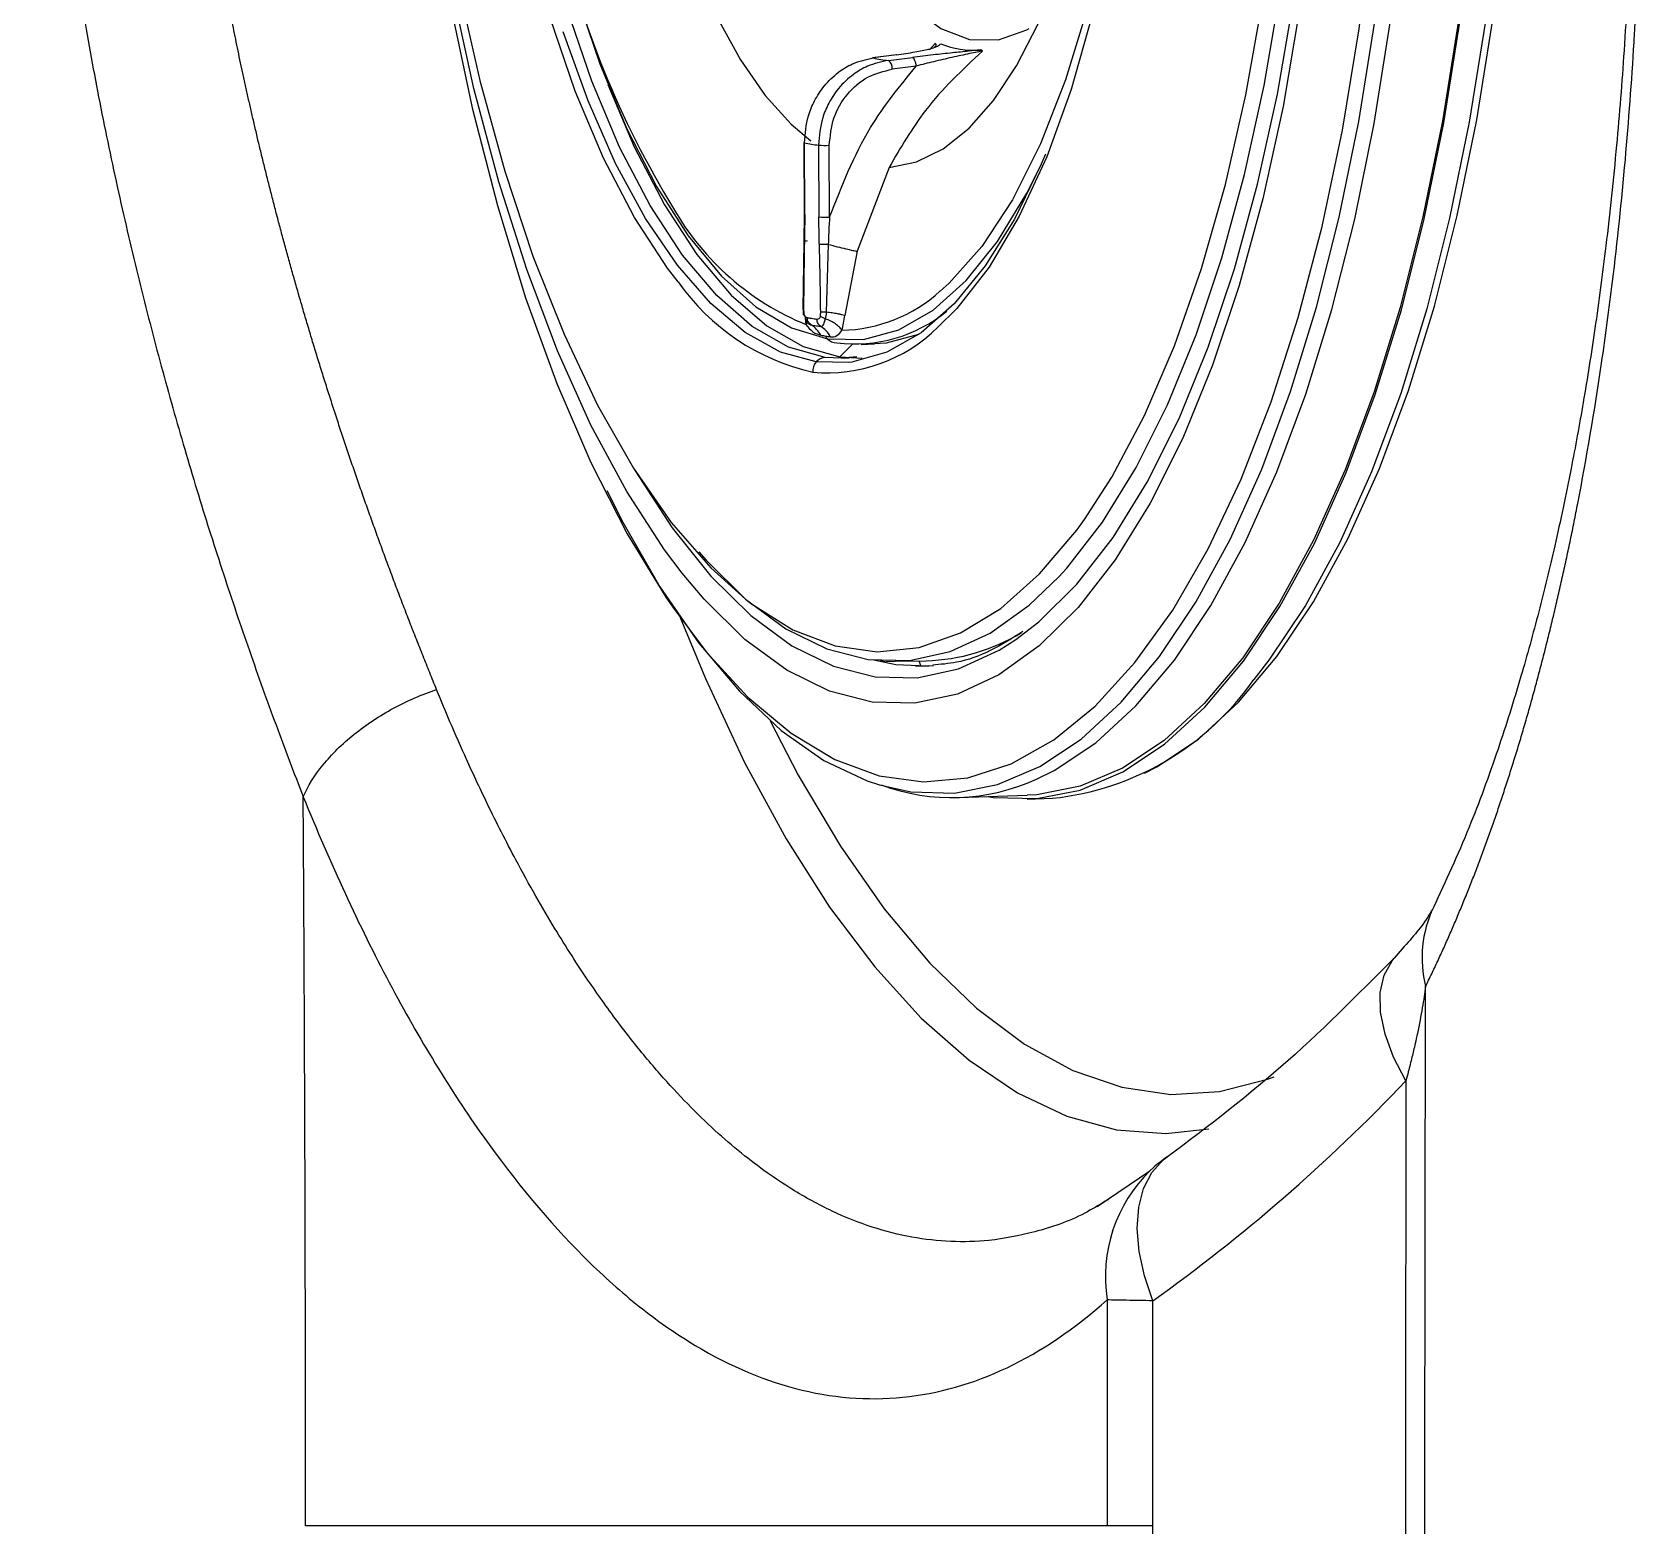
# Model space of a CAD drawing. Extents: x 525 to 613, y 487 to 635.
# Drawn here: x 598.548 to 600.842, y 547.121 to 549.249 of the extents above; entities that cross this region are included whole.
import ezdxf

# ---------------------------------------------------------------- set-up
doc = ezdxf.new("R2010")
doc.units = 0
doc.header["$MEASUREMENT"] = 0
doc.layers.add('1', color=4, linetype='Continuous')
doc.layers.add('STD TEST', color=3, linetype='Continuous')

# ---------------------------------------------------------------- blocks, each defined once
blk = doc.blocks.new('2023 VANGUARD')
at = {"layer": '1', "color": 3, "linetype": 'Continuous', "lineweight": 25}
for p, q in [((30.8668, -43.4667), (30.8749, -43.4578)), ((30.82, -43.4738), (30.7856, -43.4783)), ((30.7856, -43.4783), (30.7863, -43.4784)), ((30.8197, -43.4739), (30.7863, -43.4784)), ((30.8082, -43.4819), (30.8423, -43.4776)), ((30.8478, -43.4901), (30.8137, -43.4944)), ((30.6875, -43.599), (30.6879, -43.7013)), ((30.6888, -43.7016), (30.6885, -43.5993)), ((30.7087, -43.6026), (30.709, -43.7049)), ((30.7243, -43.7053), (30.7239, -43.603)), ((30.8093, -43.6343), (30.7634, -43.7538)), ((30.688, -43.7012), (30.6875, -43.7402)), ((30.6875, -43.7402), (30.6863, -43.836)), ((30.7224, -43.7441), (30.7195, -43.8406)), ((30.7634, -43.7538), (30.7458, -43.8453)), ((30.6896, -43.8493), (30.6906, -43.8582)), ((30.6906, -43.8582), (30.6926, -43.8552)), ((30.6925, -43.8557), (30.6926, -43.8552)), ((30.7523, -43.9068), (30.7182, -43.9052)), ((30.7564, -43.8865), (30.7388, -43.9045)), ((30.7388, -43.9045), (30.7706, -43.9062)), ((30.7633, -43.9044), (30.7521, -43.9054)), ((30.7694, -43.8865), (30.7884, -43.8859)), ((30.7519, -43.9122), (30.7052, -43.9116)), ((30.7968, -44.337), (30.8047, -44.3388)), ((30.8429, -44.3375), (30.8047, -44.3388)), ((30.8179, -44.3379), (30.8619, -44.3373)), ((30.8542, -44.3444), (30.8519, -44.3372)), ((30.8467, -44.3447), (30.8542, -44.3444)), ((30.8467, -44.3447), (30.8658, -44.345)), ((30.8725, -44.3446), (30.8624, -44.3452)), ((30.9085, -44.5323), (31.0058, -44.529)), ((31.006, -44.5345), (31.0422, -44.5332)), ((31.1805, -45.0644), (31.1058, -45.1155)), ((31.1812, -45.0636), (31.1856, -45.0596)), ((31.1212, -45.1051), (31.1172, -45.1074))]:
    blk.add_line(p, q, dxfattribs=at)
at = {"layer": '1', "color": 3, "linetype": 'Continuous', "lineweight": 25, "flags": 128}
for points in [[(30.7052, -43.9116), (30.6544, -43.8975), (30.6041, -43.8696), (30.5549, -43.8282), (30.5073, -43.7738), (30.462, -43.7071), (30.4194, -43.6287), (30.3801, -43.5397), (30.3445, -43.4411)], [(30.5142, -44.2124), (30.4891, -44.1791), (30.4352, -44.0961), (30.3842, -44.0014), (30.3365, -43.8957), (30.2926, -43.7799), (30.2527, -43.6551), (30.2173, -43.5222), (30.1867, -43.3825), (30.161, -43.2371), (30.1406, -43.0873), (30.1255, -42.9342), (30.116, -42.7794), (30.1122, -42.624)], [(30.1193, -42.6288), (30.1233, -42.7818), (30.1329, -42.9342), (30.1481, -43.0846), (30.1687, -43.2317), (30.1947, -43.3741), (30.2256, -43.5106), (30.2614, -43.6398), (30.3015, -43.7608), (30.3458, -43.8722), (30.3937, -43.9733), (30.4448, -44.0629), (30.4987, -44.1403), (30.5549, -44.2049), (30.6045, -44.2495)], [(30.5083, -43.7973), (30.4933, -43.7778), (30.4462, -43.7058), (30.4022, -43.6214), (30.3618, -43.5256), (30.3256, -43.4198), (30.294, -43.3051), (30.2674, -43.183), (30.2462, -43.0551), (30.2305, -42.9229), (30.2207, -42.7882), (30.2168, -42.6527)], [(30.7182, -43.9052), (30.6658, -43.8904), (30.614, -43.8609), (30.5634, -43.817), (30.5147, -43.7594), (30.4684, -43.6886), (30.4251, -43.6056), (30.3855, -43.5115), (30.3499, -43.4074), (30.3188, -43.2946), (30.2927, -43.1746), (30.2718, -43.0488), (30.2564, -42.9189), (30.2467, -42.7865), (30.2429, -42.6532)], [(30.1101, -42.7005), (30.1127, -42.7775), (30.1223, -42.9381), (30.1375, -43.0968), (30.1581, -43.2525), (30.184, -43.4039), (30.215, -43.5497), (30.2508, -43.6888), (30.2911, -43.82), (30.3357, -43.9424), (30.3841, -44.0549), (30.436, -44.1565), (30.4909, -44.2466), (30.5007, -44.2611)], [(31.167, -42.7853), (31.1649, -42.92), (31.1569, -43.0522), (31.1431, -43.1802), (31.1235, -43.3024), (31.0986, -43.4173), (31.0685, -43.5234), (31.0337, -43.6194), (30.9946, -43.704), (30.9517, -43.7763), (30.9055, -43.8353), (30.8786, -43.8621)], [(31.0511, -44.2177), (31.0622, -44.2054), (31.1131, -44.1398), (31.1611, -44.0621), (31.2057, -43.9728), (31.2466, -43.8729), (31.2834, -43.7631), (31.3158, -43.6444), (31.3435, -43.5177), (31.3664, -43.3842), (31.3841, -43.245), (31.3966, -43.1013), (31.4037, -42.9544), (31.4054, -42.8053)], [(31.0875, -44.136), (31.1265, -44.0755), (31.1731, -43.9877), (31.2159, -43.8884), (31.2545, -43.7784), (31.2885, -43.6589), (31.3176, -43.5308), (31.3417, -43.3954), (31.3603, -43.2538), (31.3735, -43.1073), (31.381, -42.9573), (31.3828, -42.8051)], [(30.5007, -44.2611), (30.5484, -44.3244), (30.608, -44.3891), (30.6694, -44.4405), (30.7318, -44.4779), (30.795, -44.5011), (30.8583, -44.5099), (30.9212, -44.5043), (30.9833, -44.4843), (31.0441, -44.45), (31.1029, -44.4018), (31.1595, -44.3399), (31.2133, -44.265), (31.2638, -44.1776), (31.3108, -44.0785), (31.3537, -43.9683), (31.3923, -43.8481), (31.4262, -43.7187), (31.4553, -43.5813), (31.4791, -43.4369), (31.4976, -43.2866), (31.5106, -43.1318), (31.518, -42.9736), (31.5198, -42.8133)], [(31.4347, -42.8085), (31.4329, -42.9631), (31.4256, -43.1157), (31.4126, -43.2648), (31.3942, -43.4092), (31.3705, -43.5477), (31.3418, -43.6791), (31.3081, -43.8024), (31.2699, -43.9163), (31.2275, -44.02), (31.1812, -44.1126), (31.1314, -44.1933), (31.0786, -44.2613), (31.0231, -44.3162), (30.9656, -44.3574), (30.9064, -44.3847), (30.846, -44.3977), (30.785, -44.3963), (30.724, -44.3806), (30.6633, -44.3508), (30.6036, -44.3069), (30.5454, -44.2495), (30.5142, -44.2124)], [(30.7952, -44.5141), (30.8401, -44.5239), (30.9022, -44.5257), (30.9636, -44.5137), (31.024, -44.488), (31.083, -44.4488), (31.14, -44.3964), (31.1946, -44.3312), (31.2464, -44.2537), (31.295, -44.1645), (31.3401, -44.0642), (31.3813, -43.9537), (31.4182, -43.8337), (31.4507, -43.7053), (31.4784, -43.5692), (31.5012, -43.4267), (31.5188, -43.2788), (31.5312, -43.1265), (31.5382, -42.9711), (31.5398, -42.8138)], [(30.9505, -44.5308), (30.9573, -44.5319), (31.0197, -44.5337), (31.0816, -44.5216), (31.1424, -44.4957), (31.2017, -44.4562), (31.2591, -44.4035), (31.3141, -44.3379), (31.3662, -44.2599), (31.4152, -44.17), (31.4605, -44.0691), (31.502, -43.9579), (31.5392, -43.8371), (31.5718, -43.7078), (31.5997, -43.5709), (31.6227, -43.4274), (31.6404, -43.2785), (31.6529, -43.1253), (31.66, -42.9689), (31.6616, -42.8105)], [(30.9899, -44.3072), (31.0224, -44.282), (31.0767, -44.2283), (31.1284, -44.1617), (31.1771, -44.0827), (31.2225, -43.9921), (31.264, -43.8906), (31.3014, -43.7791), (31.3343, -43.6585), (31.3625, -43.5299), (31.3857, -43.3943), (31.4037, -43.2529), (31.4163, -43.107), (31.4235, -42.9577), (31.4252, -42.8064)], [(31.6594, -42.8102), (31.6578, -42.9681), (31.6508, -43.124), (31.6383, -43.2768), (31.6206, -43.4253), (31.5978, -43.5683), (31.57, -43.7048), (31.5374, -43.8338), (31.5003, -43.9541), (31.459, -44.0651), (31.4138, -44.1657), (31.3649, -44.2552), (31.313, -44.333), (31.2581, -44.3984), (31.201, -44.451), (31.1418, -44.4903), (31.0812, -44.5161), (31.0195, -44.5282), (31.0058, -44.529)], [(31.0192, -44.5061), (31.0445, -44.4936), (31.1037, -44.4543), (31.1609, -44.4017), (31.2157, -44.3363), (31.2677, -44.2585), (31.3165, -44.1689), (31.3617, -44.0683), (31.403, -43.9574), (31.4401, -43.837), (31.4727, -43.7081), (31.5005, -43.5716), (31.5233, -43.4286), (31.541, -43.2801), (31.5535, -43.1273), (31.5605, -42.9714), (31.5621, -42.8135)], [(31.1733, -44.4973), (31.1908, -44.4884), (31.2499, -44.4491), (31.3071, -44.3965), (31.3619, -44.3311), (31.4139, -44.2533), (31.4627, -44.1638), (31.5079, -44.0632), (31.5492, -43.9523), (31.5863, -43.8319), (31.6189, -43.703), (31.6467, -43.5665), (31.6695, -43.4235), (31.6872, -43.2751), (31.6997, -43.1223), (31.7067, -42.9664), (31.7083, -42.8086)], [(31.6978, -42.8093), (31.6962, -42.9677), (31.6891, -43.1241), (31.6766, -43.2773), (31.6589, -43.4262), (31.636, -43.5697), (31.608, -43.7066), (31.5754, -43.8359), (31.5382, -43.9567), (31.4967, -44.0679), (31.4514, -44.1688), (31.4024, -44.2586), (31.3503, -44.3366), (31.329, -44.364)], [(30.4808, -43.194), (30.5054, -43.2766), (30.5332, -43.3526), (30.5639, -43.4209), (30.5971, -43.4809), (30.6324, -43.5318), (30.6694, -43.5729), (30.6974, -43.5967)], [(30.7435, -43.2583), (30.7674, -43.3059), (30.8036, -43.3628), (30.8423, -43.4067), (30.8827, -43.4366), (30.9239, -43.4521), (30.9651, -43.4526), (31.0056, -43.4384), (31.0089, -43.4365)], [(30.3307, -43.2667), (30.3323, -43.2734), (30.3623, -43.3843), (30.3968, -43.4868), (30.4354, -43.5796), (30.4774, -43.6616), (30.5225, -43.7318), (30.57, -43.7892), (30.6194, -43.8331), (30.67, -43.8631), (30.7212, -43.8786)], [(30.8093, -43.6343), (30.8482, -43.6264), (30.8863, -43.6078), (30.923, -43.5785), (30.958, -43.5389), (30.9908, -43.4895), (31.021, -43.431), (31.0483, -43.3639), (31.0572, -43.3384)], [(31.0917, -43.4073), (31.0607, -43.5096), (31.025, -43.601), (30.985, -43.6805), (30.9413, -43.7469), (30.8945, -43.7993), (30.882, -43.8105)], [(30.4081, -43.5161), (30.4458, -43.6049), (30.489, -43.6879), (30.5353, -43.7587), (30.5841, -43.8164), (30.6347, -43.8602), (30.6865, -43.8897), (30.7388, -43.9045)], [(30.6884, -43.5987), (30.6883, -43.5987), (30.6877, -43.5989), (30.6875, -43.599), (30.6878, -43.5992), (30.6885, -43.5993)], [(30.7212, -43.8786), (30.7724, -43.8795), (30.8228, -43.8658), (30.8719, -43.8377), (30.9191, -43.7955), (30.9637, -43.7398), (31.0052, -43.6712), (31.0252, -43.6313)], [(31.0319, -43.6154), (31.0258, -43.6298), (30.9876, -43.708), (30.9461, -43.7746), (30.9016, -43.8289), (30.8547, -43.8701), (30.8059, -43.8978), (30.7559, -43.9117), (30.7519, -43.9122)], [(30.6888, -43.7016), (30.6881, -43.7015), (30.6879, -43.7013), (30.6879, -43.7013)], [(30.8512, -43.8726), (30.8047, -43.8846), (30.7884, -43.8859)], [(30.4451, -44.0634), (30.447, -44.0666), (30.4997, -44.1478), (30.5549, -44.2168), (30.6119, -44.2729), (30.6703, -44.3158), (30.7297, -44.3451), (30.7894, -44.3604), (30.8491, -44.3617), (30.9081, -44.349), (30.9661, -44.3224), (30.9899, -44.3072)], [(30.4066, -44.0948), (30.4294, -44.1397), (30.4823, -44.2318), (30.538, -44.3124), (30.5958, -44.3808), (30.6554, -44.4366), (30.7163, -44.4792), (30.778, -44.5084), (30.7952, -44.5141)], [(30.6045, -44.2495), (30.6129, -44.256), (30.6721, -44.2931), (30.7321, -44.316), (30.7922, -44.3244), (30.852, -44.3182), (30.9108, -44.2975), (30.9682, -44.2626), (31.0236, -44.2136), (31.0765, -44.1511), (31.0875, -44.136)], [(30.5381, -44.1823), (30.5483, -44.194), (30.6045, -44.2494), (30.662, -44.2916), (30.7205, -44.3204), (30.7793, -44.3355), (30.8381, -44.3368), (30.8962, -44.3243), (30.9533, -44.298), (31.0088, -44.2583), (31.0511, -44.2177)], [(30.5114, -44.2758), (30.5473, -44.3626), (30.6032, -44.4821), (30.6623, -44.5908), (30.7243, -44.6882), (30.7886, -44.7735), (30.855, -44.8464), (30.923, -44.9063), (30.9923, -44.953), (31.0625, -44.9861), (31.133, -45.0054), (31.2035, -45.0108), (31.265, -45.004)], [(30.8624, -44.3452), (30.8188, -44.3429), (30.7873, -44.3365)], [(30.6395, -44.4231), (30.6796, -44.5001), (30.7396, -44.6013), (30.8023, -44.6907), (30.8671, -44.7679), (30.9338, -44.8322), (31.0019, -44.8834), (31.071, -44.9211), (31.1406, -44.945), (31.2104, -44.9551), (31.2799, -44.9512), (31.3486, -44.9334), (31.3578, -44.93)], [(31.5457, -44.9359), (31.5281, -44.9021), (31.5159, -44.8692), (31.5095, -44.8381), (31.509, -44.8098), (31.5146, -44.785), (31.5259, -44.7646), (31.5284, -44.7615)], [(31.1852, -45.2491), (31.173, -45.2136), (31.1654, -45.179), (31.1626, -45.1462), (31.1648, -45.1159), (31.1718, -45.0891), (31.1835, -45.0664), (31.1996, -45.0484), (31.2052, -45.044)]]:
    blk.add_lwpolyline(points, dxfattribs=at)
at = {"layer": '1', "color": 3, "linetype": 'Continuous', "lineweight": 25}
for centre, radius, start, end in [((31.6381, -42.9956), 1.3331, 192.5832, 211.543), ((30.93, -43.3443), 0.1232, 247.4884, 274.2577), ((30.8168, -43.3586), 0.1236, 255.7324, 266.0136), ((30.8081, -43.4835), 0.00167, 79.7965, 85.2416), ((30.799, -43.4933), 0.0147, 355.8783, 50.6371), ((30.8421, -43.4792), 0.00167, 79.7943, 85.4416), ((30.7211, -43.4607), 0.1425, 256.7537, 264.9924), ((30.719, -43.4951), 0.1079, 264.4901, 272.5755), ((30.8354, -43.5025), 0.384, 209.7527, 247.8522), ((30.7194, -43.5974), 0.1079, 264.4901, 272.5755), ((30.7713, -43.6127), 0.3213, 215.0555, 257.2203), ((30.7379, -43.653), 0.2134, 271.0813, 312.4631), ((30.7601, -43.6781), 0.2078, 262.906, 309.2609), ((30.7209, -43.703), 0.224, 264.7019, 314.7408), ((30.7353, -43.866), 0.0189, 207.1205, 221.9491), ((30.7339, -43.8673), 0.0169, 221.5124, 271.6656), ((30.719, -43.9231), 0.018, 92.5992, 140.0751), ((30.7213, -43.9252), 0.0211, 139.6938, 182.2684), ((30.8538, -44.06), 0.2774, 271.6661, 301.2712), ((31.0008, -44.1356), 0.3997, 275.9401, 325.1698), ((30.8988, -44.2418), 0.2904, 249.6253, 294.5027), ((31.734, -44.7604), 0.1654, 154.389, 194.3034), ((31.3512, -45.2469), 0.25, 125.729, 131.4866), ((31.3274, -45.2144), 0.21, 134.1187, 189.1685)]:
    blk.add_arc(centre, radius, start, end, dxfattribs=at)
for points, knots in [([(29.9054, -40.8154), (29.9027, -40.8229), (29.8972, -40.838), (29.8891, -40.8607), (29.8811, -40.8832), (29.8732, -40.9057), (29.8655, -40.9281), (29.858, -40.9504), (29.8506, -40.9725), (29.8433, -40.9945), (29.8362, -41.0164), (29.8293, -41.0381), (29.8225, -41.0597), (29.8158, -41.0811), (29.8093, -41.1023), (29.803, -41.1233), (29.7968, -41.1442), (29.7908, -41.1648), (29.7849, -41.1853), (29.7791, -41.2055), (29.7735, -41.2255), (29.7681, -41.2452), (29.7628, -41.2647), (29.7577, -41.2839), (29.7527, -41.3028), (29.7479, -41.3214), (29.7432, -41.3398), (29.7386, -41.3579), (29.7342, -41.3756), (29.7299, -41.3931), (29.7258, -41.4103), (29.7218, -41.4271), (29.7179, -41.4437), (29.7142, -41.4599), (29.7106, -41.4759), (29.7071, -41.4915), (29.7038, -41.5067), (29.7005, -41.5217), (29.6974, -41.5363), (29.6944, -41.5506), (29.6915, -41.5645), (29.6887, -41.5781), (29.686, -41.5913), (29.6834, -41.6042), (29.681, -41.6168), (29.6786, -41.629), (29.6763, -41.6408), (29.6741, -41.6523), (29.6721, -41.6634), (29.6701, -41.6741), (29.6682, -41.6845), (29.6664, -41.6945), (29.6647, -41.7042), (29.663, -41.7134), (29.6615, -41.7223), (29.66, -41.7308), (29.6586, -41.7389), (29.6573, -41.7467), (29.6561, -41.754), (29.6549, -41.761), (29.6538, -41.7676), (29.6528, -41.7738), (29.6519, -41.7796), (29.651, -41.785), (29.6502, -41.79), (29.6494, -41.7946), (29.6488, -41.7989), (29.6428, -41.8368), (29.629, -41.9308), (29.6145, -42.0547), (29.6006, -42.2088), (29.5918, -42.3528), (29.5876, -42.5162), (29.5882, -42.6625), (29.5933, -42.8094), (29.601, -42.93), (29.609, -43.0237), (29.6157, -43.091), (29.6232, -43.1578), (29.6316, -43.2243), (29.6408, -43.2903), (29.6509, -43.3559), (29.6617, -43.4211), (29.6733, -43.4858), (29.6856, -43.5502), (29.6987, -43.6142), (29.7125, -43.6777), (29.7269, -43.7407), (29.742, -43.803), (29.7576, -43.8645), (29.7737, -43.925), (29.7903, -43.9846), (29.8072, -44.0432), (29.8246, -44.1009), (29.8423, -44.1578), (29.8604, -44.2137), (29.8787, -44.2688), (29.8974, -44.323), (29.9162, -44.3764), (29.9353, -44.4288), (29.9546, -44.4805), (29.9676, -44.5142), (29.9741, -44.531)], [0, 0, 0, 0, 0.007666, 0.015229, 0.02269, 0.030048, 0.037305, 0.044461, 0.051516, 0.058471, 0.065326, 0.07208, 0.078735, 0.085291, 0.091747, 0.098105, 0.104363, 0.110522, 0.116583, 0.122544, 0.128405, 0.134158, 0.139803, 0.14534, 0.15077, 0.156094, 0.161312, 0.166424, 0.171432, 0.176335, 0.181133, 0.185828, 0.190419, 0.194906, 0.199291, 0.203572, 0.20775, 0.211826, 0.215799, 0.21967, 0.223438, 0.227104, 0.230667, 0.234128, 0.237488, 0.240744, 0.243899, 0.246951, 0.249902, 0.252749, 0.255495, 0.258138, 0.260678, 0.263116, 0.265452, 0.267684, 0.269814, 0.271841, 0.273765, 0.275587, 0.277305, 0.27892, 0.280431, 0.28184, 0.283145, 0.284346, 0.285444, 0.286439, 0.313851, 0.358143, 0.380475, 0.429378, 0.464908, 0.500564, 0.536472, 0.572339, 0.588948, 0.605504, 0.622021, 0.638508, 0.654978, 0.671441, 0.687907, 0.704388, 0.720892, 0.737432, 0.754017, 0.770631, 0.787235, 0.803793, 0.820271, 0.836688, 0.85306, 0.869399, 0.885714, 0.902013, 0.918307, 0.934603, 0.950912, 0.967242, 0.983601, 1, 1, 1, 1]), ([(30.1641, -44.3782), (30.1609, -44.3702), (30.1544, -44.3544), (30.1449, -44.3305), (30.1354, -44.3066), (30.1261, -44.2828), (30.117, -44.2591), (30.1079, -44.2354), (30.0991, -44.2119), (30.0904, -44.1884), (30.0818, -44.165), (30.0734, -44.1417), (30.0651, -44.1186), (30.057, -44.0955), (30.049, -44.0725), (30.0412, -44.0497), (30.0335, -44.027), (30.026, -44.0044), (30.0187, -43.982), (30.0115, -43.9597), (30.0045, -43.9375), (29.9976, -43.9155), (29.9908, -43.8937), (29.9843, -43.872), (29.9779, -43.8504), (29.9716, -43.8291), (29.9655, -43.8079), (29.9595, -43.7869), (29.9537, -43.7661), (29.948, -43.7454), (29.9425, -43.7249), (29.9371, -43.7047), (29.9319, -43.6846), (29.9268, -43.6648), (29.9218, -43.6452), (29.9171, -43.6259), (29.9124, -43.6068), (29.9079, -43.588), (29.9036, -43.5695), (29.8994, -43.5512), (29.8953, -43.5333), (29.8914, -43.5156), (29.8876, -43.4982), (29.8839, -43.4811), (29.8804, -43.4643), (29.877, -43.4478), (29.8737, -43.4315), (29.8705, -43.4156), (29.8675, -43.4), (29.8646, -43.3847), (29.8617, -43.3697), (29.859, -43.355), (29.8564, -43.3406), (29.8539, -43.3265), (29.8515, -43.3127), (29.8492, -43.2992), (29.847, -43.286), (29.8448, -43.2732), (29.8428, -43.2606), (29.8409, -43.2484), (29.839, -43.2365), (29.8372, -43.2249), (29.8355, -43.2137), (29.8339, -43.2027), (29.8323, -43.1921), (29.8308, -43.1818), (29.8294, -43.1718), (29.8281, -43.1622), (29.8268, -43.1528), (29.8256, -43.1438), (29.8245, -43.1352), (29.8234, -43.1268), (29.8223, -43.1188), (29.8214, -43.1111), (29.8205, -43.1038), (29.8196, -43.0968), (29.8188, -43.0901), (29.818, -43.0837), (29.8173, -43.0777), (29.8166, -43.072), (29.816, -43.0667), (29.8154, -43.0617), (29.8149, -43.057), (29.8144, -43.0527), (29.814, -43.0487), (29.8136, -43.045), (29.8051, -42.9676), (29.7924, -42.8148), (29.786, -42.5867), (29.7919, -42.36), (29.8099, -42.1364), (29.8356, -41.9451), (29.8636, -41.7856), (29.8904, -41.6563), (29.9202, -41.5307), (29.9529, -41.4089), (29.9878, -41.2911), (30.0172, -41.2003), (30.0398, -41.1343), (30.0551, -41.0911), (30.0705, -41.0486), (30.086, -41.007), (30.0964, -40.9799), (30.1017, -40.9664)], [0, 0, 0, 0, 0.008579, 0.017051, 0.025417, 0.03368, 0.041839, 0.049898, 0.057858, 0.065719, 0.073483, 0.081151, 0.088725, 0.096205, 0.103593, 0.110888, 0.118093, 0.125208, 0.132234, 0.139171, 0.14602, 0.152782, 0.159457, 0.166046, 0.172549, 0.178967, 0.1853, 0.191549, 0.19772, 0.203808, 0.209813, 0.215732, 0.221564, 0.227306, 0.232957, 0.238515, 0.24398, 0.24935, 0.254624, 0.2598, 0.264879, 0.269862, 0.27475, 0.279542, 0.28424, 0.288843, 0.293353, 0.297769, 0.302092, 0.306323, 0.310461, 0.314508, 0.318462, 0.322326, 0.326098, 0.329778, 0.333368, 0.336867, 0.340276, 0.343594, 0.346822, 0.349959, 0.353007, 0.355964, 0.358831, 0.361608, 0.364296, 0.366893, 0.3694, 0.371817, 0.374145, 0.376382, 0.37853, 0.380588, 0.382555, 0.384433, 0.38622, 0.387918, 0.389525, 0.391042, 0.392469, 0.393806, 0.395053, 0.396209, 0.397275, 0.39825, 0.399136, 0.459164, 0.519343, 0.579041, 0.638856, 0.699148, 0.736725, 0.774168, 0.811567, 0.84908, 0.886805, 0.924526, 0.939613, 0.954699, 0.96979, 0.984889, 1, 1, 1, 1]), ([(31.5737, -44.8013), (31.5766, -44.7953), (31.5824, -44.7834), (31.591, -44.7652), (31.5995, -44.7467), (31.6079, -44.7278), (31.6161, -44.7087), (31.6243, -44.6893), (31.6323, -44.6696), (31.6403, -44.6497), (31.6481, -44.6294), (31.6558, -44.6088), (31.6634, -44.5879), (31.6709, -44.5668), (31.6783, -44.5453), (31.6855, -44.5236), (31.6927, -44.5015), (31.6997, -44.4792), (31.7067, -44.4566), (31.7135, -44.4337), (31.7202, -44.4105), (31.7268, -44.387), (31.7332, -44.3632), (31.7396, -44.3392), (31.7458, -44.315), (31.7518, -44.2905), (31.7578, -44.2658), (31.7636, -44.2409), (31.7693, -44.2158), (31.7748, -44.1904), (31.7802, -44.1649), (31.7855, -44.1392), (31.8016, -44.0575), (31.8208, -43.9444), (31.8429, -43.7801), (31.8589, -43.6278), (31.8676, -43.5103), (31.8712, -43.4492), (31.8716, -43.4418), (31.8721, -43.4331), (31.8727, -43.4232), (31.8733, -43.4119), (31.8739, -43.3994), (31.8746, -43.3856), (31.8753, -43.3705), (31.876, -43.3541), (31.8768, -43.3364), (31.8775, -43.3174), (31.8782, -43.2971), (31.8789, -43.2755), (31.8796, -43.2526), (31.8802, -43.2283), (31.8807, -43.2027), (31.8811, -43.1757), (31.8815, -43.1473), (31.8817, -43.1176), (31.8819, -43.0865), (31.8818, -43.0539), (31.8816, -43.0199), (31.8812, -42.9845), (31.8806, -42.9476), (31.8799, -42.9096), (31.8789, -42.8703), (31.8775, -42.829), (31.8756, -42.7845), (31.8744, -42.7535), (31.8737, -42.7372)], [0, 0, 0, 0, 0.013021, 0.026022, 0.039006, 0.051974, 0.064928, 0.07787, 0.090802, 0.103726, 0.116644, 0.129558, 0.14247, 0.155382, 0.168296, 0.181214, 0.194137, 0.207069, 0.22001, 0.232963, 0.245929, 0.258907, 0.271886, 0.284863, 0.297833, 0.310796, 0.323748, 0.336687, 0.349609, 0.362512, 0.375394, 0.388258, 0.401114, 0.497021, 0.550682, 0.628172, 0.701042, 0.703681, 0.706861, 0.710583, 0.714846, 0.719648, 0.72499, 0.730871, 0.737291, 0.744249, 0.751745, 0.759777, 0.768345, 0.77745, 0.787092, 0.797272, 0.807991, 0.819252, 0.831057, 0.84341, 0.856314, 0.869775, 0.883812, 0.898442, 0.913621, 0.929297, 0.94536, 0.961992, 0.980054, 1, 1, 1, 1]), ([(31.863, -42.7356), (31.8655, -42.8077), (31.8703, -42.9444), (31.8703, -43.1377), (31.8657, -43.31), (31.8574, -43.4634), (31.846, -43.6075), (31.832, -43.7398), (31.8158, -43.8615), (31.7991, -43.9672), (31.7801, -44.0707), (31.759, -44.1705), (31.735, -44.2692), (31.7082, -44.3665), (31.6754, -44.4701), (31.6343, -44.5825), (31.6021, -44.6517), (31.5849, -44.6887)], [0, 0, 0, 0, 0.091779, 0.174135, 0.24912, 0.317313, 0.378884, 0.445979, 0.503045, 0.555527, 0.604163, 0.663237, 0.715782, 0.770066, 0.835487, 0.912023, 1, 1, 1, 1]), ([(30.9422, -43.4686), (30.9135, -43.4954), (30.8616, -43.5439), (30.8255, -43.6063), (30.8093, -43.6343)], [0, 0, 0, 0, 0.5525, 1, 1, 1, 1]), ([(30.8197, -43.4739), (30.8287, -43.4726), (30.8459, -43.4702), (30.8653, -43.466), (30.8789, -43.4621), (30.8816, -43.4593), (30.8829, -43.4581)], [0, 0, 0, 0, 0.305289, 0.576375, 0.807463, 1, 1, 1, 1]), ([(30.9392, -43.4671), (30.9337, -43.4677), (30.9216, -43.4689), (30.8981, -43.4713), (30.8707, -43.4741), (30.8521, -43.4764), (30.8423, -43.4776)], [0, 0, 0, 0, 0.192524, 0.423609, 0.694681, 1, 1, 1, 1]), ([(30.9422, -43.4686), (30.9412, -43.4688), (30.9393, -43.4691), (30.9332, -43.4703), (30.9199, -43.4731), (30.8984, -43.4777), (30.8725, -43.4837), (30.856, -43.4879), (30.8478, -43.4901)], [0, 0, 0, 0, 0.055233, 0.112021, 0.232223, 0.484688, 0.742737, 1, 1, 1, 1]), ([(30.8737, -43.4627), (30.8747, -43.462), (30.8763, -43.4607), (30.8765, -43.4591), (30.8755, -43.4582), (30.8749, -43.4578)], [0, 0, 0, 0, 0.401404, 0.704857, 1, 1, 1, 1]), ([(30.9422, -43.4686), (30.942, -43.4681), (30.9417, -43.4671), (30.9401, -43.4671), (30.9392, -43.4671)], [0, 0, 0, 0, 0.492897, 1, 1, 1, 1]), ([(30.6885, -43.5993), (30.6895, -43.5863), (30.6913, -43.5655), (30.7027, -43.5385), (30.7167, -43.5169), (30.7353, -43.499), (30.759, -43.4844), (30.7764, -43.4806), (30.7863, -43.4784)], [0, 0, 0, 0, 0.223173, 0.354792, 0.499492, 0.670253, 0.81071, 1, 1, 1, 1]), ([(30.8082, -43.4819), (30.7981, -43.4841), (30.7804, -43.4878), (30.7563, -43.5023), (30.7373, -43.5201), (30.723, -43.5417), (30.7115, -43.5687), (30.7097, -43.5895), (30.7087, -43.6026)], [0, 0, 0, 0, 0.189178, 0.329349, 0.49967, 0.644705, 0.776575, 1, 1, 1, 1]), ([(30.7239, -43.603), (30.7252, -43.5898), (30.7277, -43.5635), (30.7481, -43.529), (30.7776, -43.5032), (30.8017, -43.4973), (30.8137, -43.4944)], [0, 0, 0, 0, 0.249646, 0.500117, 0.750527, 1, 1, 1, 1]), ([(30.7243, -43.7053), (30.7414, -43.6612), (30.7722, -43.5825), (30.8247, -43.5183), (30.8478, -43.4901)], [0, 0, 0, 0, 0.559798, 1, 1, 1, 1]), ([(30.6888, -43.7016), (30.6888, -43.709), (30.6888, -43.7221), (30.6885, -43.7352), (30.6884, -43.741)], [0, 0, 0, 0, 0.559985, 1, 1, 1, 1]), ([(30.7097, -43.7444), (30.7095, -43.737), (30.7092, -43.7238), (30.7091, -43.7107), (30.709, -43.7049)], [0, 0, 0, 0, 0.559985, 1, 1, 1, 1]), ([(30.7243, -43.7053), (30.7238, -43.7125), (30.723, -43.7254), (30.7226, -43.7384), (30.7224, -43.7441)], [0, 0, 0, 0, 0.558531, 1, 1, 1, 1]), ([(30.6884, -43.741), (30.6881, -43.7588), (30.6875, -43.7906), (30.6873, -43.8224), (30.6873, -43.8365)], [0, 0, 0, 0, 0.559997, 1, 1, 1, 1]), ([(30.6921, -43.7392), (30.6911, -43.7393), (30.6892, -43.7395), (30.6877, -43.74), (30.6872, -43.7405), (30.688, -43.7408), (30.6884, -43.741)], [0, 0, 0, 0, 0.243098, 0.5, 0.756902, 1, 1, 1, 1]), ([(30.7224, -43.7441), (30.7211, -43.7441), (30.7185, -43.7442), (30.7147, -43.7443), (30.7116, -43.7444), (30.7103, -43.7444), (30.7097, -43.7444)], [0, 0, 0, 0, 0.243098, 0.5, 0.756902, 1, 1, 1, 1]), ([(30.7116, -43.8404), (30.7114, -43.8225), (30.711, -43.7905), (30.7101, -43.7585), (30.7097, -43.7444)], [0, 0, 0, 0, 0.559998, 1, 1, 1, 1]), ([(30.7224, -43.7441), (30.7266, -43.7452), (30.7353, -43.7474), (30.7476, -43.7504), (30.7577, -43.7527), (30.7615, -43.7534), (30.7634, -43.7538)], [0, 0, 0, 0, 0.250711, 0.510511, 0.764609, 1, 1, 1, 1]), ([(30.6863, -43.836), (30.6864, -43.8374), (30.6864, -43.8401), (30.6868, -43.8426), (30.687, -43.8439)], [0, 0, 0, 0, 0.502629, 1, 1, 1, 1]), ([(30.6873, -43.8365), (30.6873, -43.8375), (30.6873, -43.8395), (30.6876, -43.8413), (30.6878, -43.8421)], [0, 0, 0, 0, 0.557139, 1, 1, 1, 1]), ([(30.6884, -43.8453), (30.6881, -43.8451), (30.6874, -43.8447), (30.6869, -43.8439), (30.687, -43.843), (30.6875, -43.8424), (30.6878, -43.8421)], [0, 0, 0, 0, 0.247007, 0.5, 0.752993, 1, 1, 1, 1]), ([(30.6926, -43.8488), (30.692, -43.8486), (30.6909, -43.8482), (30.6894, -43.8466), (30.6884, -43.8446), (30.688, -43.8429), (30.6878, -43.8421)], [0, 0, 0, 0, 0.316237, 0.605106, 0.810922, 1, 1, 1, 1]), ([(30.6884, -43.8453), (30.689, -43.8475), (30.6899, -43.8517), (30.6928, -43.8558), (30.6957, -43.8581), (30.6973, -43.8586), (30.698, -43.8588)], [0, 0, 0, 0, 0.297153, 0.554926, 0.789648, 1, 1, 1, 1]), ([(30.6906, -43.8582), (30.6938, -43.8621), (30.7006, -43.8706), (30.7078, -43.8724), (30.7117, -43.8734)], [0, 0, 0, 0, 0.4680648, 1, 1, 1, 1]), ([(30.7063, -43.851), (30.7038, -43.8506), (30.6992, -43.8499), (30.6946, -43.8491), (30.6926, -43.8488)], [0, 0, 0, 0, 0.56, 1, 1, 1, 1]), ([(30.698, -43.8588), (30.6973, -43.8582), (30.6957, -43.8571), (30.694, -43.8547), (30.6928, -43.8518), (30.6927, -43.8498), (30.6926, -43.8488)], [0, 0, 0, 0, 0.245697, 0.5, 0.754303, 1, 1, 1, 1]), ([(30.698, -43.8588), (30.7006, -43.8592), (30.7052, -43.8599), (30.7097, -43.8607), (30.7118, -43.861)], [0, 0, 0, 0, 0.559999, 1, 1, 1, 1]), ([(30.7117, -43.8734), (30.7099, -43.8705), (30.7063, -43.8646), (30.7008, -43.8607), (30.698, -43.8588)], [0, 0, 0, 0, 0.497184, 1, 1, 1, 1]), ([(30.7111, -43.8458), (30.7109, -43.8468), (30.7103, -43.8488), (30.7086, -43.8508), (30.7072, -43.8509), (30.7063, -43.851)], [0, 0, 0, 0, 0.243345, 0.515967, 1, 1, 1, 1]), ([(30.7118, -43.861), (30.711, -43.8604), (30.7094, -43.8593), (30.7077, -43.8569), (30.7065, -43.854), (30.7064, -43.852), (30.7063, -43.851)], [0, 0, 0, 0, 0.2456965, 0.5, 0.7543034, 1, 1, 1, 1]), ([(30.7111, -43.8458), (30.7113, -43.8449), (30.7116, -43.8431), (30.7116, -43.8412), (30.7116, -43.8404)], [0, 0, 0, 0, 0.562763, 1, 1, 1, 1]), ([(30.7182, -43.8501), (30.7175, -43.8498), (30.7159, -43.8493), (30.7139, -43.8482), (30.7122, -43.8471), (30.7115, -43.8462), (30.7111, -43.8458)], [0, 0, 0, 0, 0.247007, 0.5, 0.752993, 1, 1, 1, 1]), ([(30.7195, -43.8406), (30.7187, -43.8406), (30.7169, -43.8406), (30.7147, -43.8406), (30.7128, -43.8405), (30.712, -43.8404), (30.7116, -43.8404)], [0, 0, 0, 0, 0.246698, 0.5, 0.753302, 1, 1, 1, 1]), ([(30.7118, -43.861), (30.7124, -43.861), (30.7137, -43.861), (30.7152, -43.8594), (30.7167, -43.856), (30.7177, -43.8521), (30.7182, -43.8501)], [0, 0, 0, 0, 0.210808, 0.445743, 0.703445, 1, 1, 1, 1]), ([(30.7253, -43.8756), (30.7235, -43.8726), (30.7199, -43.8667), (30.7145, -43.8629), (30.7118, -43.861)], [0, 0, 0, 0, 0.497184, 1, 1, 1, 1]), ([(30.7195, -43.8406), (30.7194, -43.8423), (30.7191, -43.8456), (30.7185, -43.8486), (30.7182, -43.8501)], [0, 0, 0, 0, 0.503013, 1, 1, 1, 1]), ([(30.7419, -43.8664), (30.7408, -43.8649), (30.7386, -43.8619), (30.733, -43.8574), (30.7262, -43.8533), (30.7209, -43.8512), (30.7182, -43.8501)], [0, 0, 0, 0, 0.243967, 0.496145, 0.750324, 1, 1, 1, 1]), ([(30.7458, -43.8453), (30.7445, -43.845), (30.7419, -43.8443), (30.7357, -43.843), (30.7281, -43.8418), (30.7224, -43.841), (30.7195, -43.8406)], [0, 0, 0, 0, 0.2435327, 0.4957816, 0.7502251, 1, 1, 1, 1]), ([(30.7419, -43.8664), (30.7427, -43.8631), (30.7444, -43.8565), (30.7454, -43.849), (30.7458, -43.8453)], [0, 0, 0, 0, 0.504199, 1, 1, 1, 1]), ([(30.7117, -43.8734), (30.713, -43.8736), (30.7152, -43.874), (30.7175, -43.8744), (30.7185, -43.8746)], [0, 0, 0, 0, 0.559843, 1, 1, 1, 1]), ([(30.7185, -43.8746), (30.7197, -43.8748), (30.722, -43.8751), (30.7243, -43.8754), (30.7253, -43.8756)], [0, 0, 0, 0, 0.559901, 1, 1, 1, 1]), ([(30.7253, -43.8756), (30.7285, -43.8757), (30.7345, -43.876), (30.7395, -43.8695), (30.7419, -43.8664)], [0, 0, 0, 0, 0.53167, 1, 1, 1, 1]), ([(30.9997, -44.2956), (30.9845, -44.3052), (30.9529, -44.3251), (30.9101, -44.3404), (30.8825, -44.3425), (30.8712, -44.3434)], [0, 0, 0, 0, 0.353494, 0.73393, 1, 1, 1, 1]), ([(29.9741, -44.531), (29.9807, -44.5163), (29.9901, -44.5009), (30.0146, -44.4706), (30.0296, -44.4557), (30.0638, -44.4283), (30.0829, -44.4157), (30.1228, -44.3941), (30.1436, -44.3852), (30.1641, -44.3782)], [0, 0, 0, 0, 0.25, 0.25, 0.5, 0.5, 0.75, 0.75, 1, 1, 1, 1]), ([(31.1172, -45.1074), (31.1075, -45.1132), (31.0746, -45.1332), (31.0192, -45.1518), (30.9553, -45.1643), (30.8968, -45.1659), (30.8413, -45.1597), (30.7849, -45.1454), (30.7278, -45.1227), (30.6778, -45.0955), (30.6347, -45.0668), (30.5981, -45.039), (30.5604, -45.0065), (30.5215, -44.9689), (30.4818, -44.9259), (30.4411, -44.877), (30.4071, -44.8316), (30.3791, -44.7912), (30.3563, -44.7568), (30.3315, -44.7171), (30.3048, -44.6717), (30.2726, -44.6132), (30.2386, -44.5465), (30.2066, -44.4778), (30.1826, -44.4231), (30.1695, -44.3913), (30.1641, -44.3782)], [0, 0, 0, 0, 0.030314, 0.102974, 0.168073, 0.222001, 0.27666, 0.332053, 0.388181, 0.445047, 0.48014, 0.516731, 0.554819, 0.594407, 0.635495, 0.678084, 0.722176, 0.744491, 0.76947, 0.797113, 0.827424, 0.860401, 0.909104, 0.948609, 0.978909, 1, 1, 1, 1]), ([(29.9775, -45.5697), (29.9775, -45.5424), (29.9775, -45.4879), (29.9774, -45.3787), (29.9771, -45.1876), (29.9762, -44.896), (29.9749, -44.6589), (29.9741, -44.531)], [0.90088383, 0.90088383, 0.90088383, 0.90088383, 0.90869633, 0.91650883, 0.93213383, 0.96338383, 1, 1, 1, 1]), ([(29.9741, -44.531), (30.0126, -44.6258), (30.0537, -44.7148), (30.1396, -44.8766), (30.1842, -44.9494), (30.2765, -45.0796), (30.3242, -45.1368), (30.3982, -45.2106), (30.4232, -45.2332), (30.4732, -45.2735), (30.4983, -45.2913), (30.5738, -45.3383), (30.6245, -45.3606), (30.7265, -45.3874), (30.7782, -45.3916), (30.9295, -45.3765), (31.0267, -45.3306), (31.1201, -45.2479)], [0, 0, 0, 0, 0.125, 0.125, 0.25, 0.25, 0.375, 0.375, 0.4375, 0.4375, 0.5, 0.5, 0.625, 0.625, 0.75, 0.75, 1, 1, 1, 1]), ([(31.5849, -44.6888), (31.5809, -44.696), (31.5716, -44.7129), (31.5445, -44.7433), (31.529, -44.7608)], [0, 0, 0, 0, 0.426961, 1, 1, 1, 1]), ([(31.529, -44.7608), (31.476, -44.8141), (31.3698, -44.9208), (31.2534, -45.0086), (31.1951, -45.0525)], [0, 0, 0, 0, 0.499489, 1, 1, 1, 1]), ([(31.5737, -44.8013), (31.573, -44.8061), (31.5716, -44.8162), (31.5689, -44.8322), (31.5657, -44.8497), (31.5623, -44.8667), (31.5585, -44.8843), (31.5542, -44.9025), (31.5498, -44.9202), (31.5468, -44.9315), (31.5457, -44.9359)], [0, 0, 0, 0, 0.1084081, 0.2278789, 0.3584102, 0.4999869, 0.6080547, 0.7498568, 0.9038239, 1, 1, 1, 1]), ([(31.1852, -45.2491), (31.1712, -45.2489), (31.1584, -45.2487), (31.1365, -45.2483), (31.1273, -45.2481), (31.1201, -45.2479)], [0, 0, 0, 0, 0.5, 0.5, 1, 1, 1, 1]), ([(31.1199, -45.5697), (30.9775, -45.5697), (30.6092, -45.5697), (30.2201, -45.5697), (29.9775, -45.5697)], [0.7931365, 0.7931365, 0.7931365, 0.7931365, 0.875, 1, 1, 1, 1]), ([(31.185, -45.5697), (31.171, -45.5697), (31.1583, -45.5697), (31.1363, -45.5697), (31.1271, -45.5697), (31.1199, -45.5697)], [0, 0, 0, 0, 0.5, 0.5, 1, 1, 1, 1])]:
    blk.add_open_spline(points, degree=3, knots=knots, dxfattribs=at)
for points in [[(30.8478, -43.4901), (30.8476, -43.4885), (30.8472, -43.4854), (30.8458, -43.4814), (30.8442, -43.4784), (30.843, -43.4779), (30.8424, -43.4776)], [(31.5728, -45.6061), (31.5727, -45.3378), (31.5731, -45.0694), (31.5737, -44.8013)], [(31.1852, -45.2491), (31.3121, -45.1585), (31.4331, -45.0538), (31.5457, -44.9359)], [(31.5457, -44.9359), (31.5453, -45.1592), (31.545, -45.3827), (31.5451, -45.6062)], [(31.1201, -45.2479), (31.12, -45.3551), (31.1199, -45.4624), (31.1199, -45.5697)], [(31.185, -45.5697), (31.185, -45.4628), (31.1851, -45.356), (31.1852, -45.2491)], [(31.1853, -45.9329), (31.1851, -45.8118), (31.185, -45.6908), (31.185, -45.5697)]]:
    blk.add_open_spline(points, degree=3, dxfattribs=at)
blk = doc.blocks.new('2026 Vanguard')
at = {"layer": 'STD TEST', "color": 1}
blk.add_blockref('2023 VANGUARD', (44.1613, 88.209), dxfattribs=at)

msp = doc.modelspace()

# ---------------------------------------------------------------- block references
at = {"layer": '1'}
msp.add_blockref('2026 Vanguard', (524.7985, 504.4821), dxfattribs=at)

doc.saveas('drawing.dxf')
